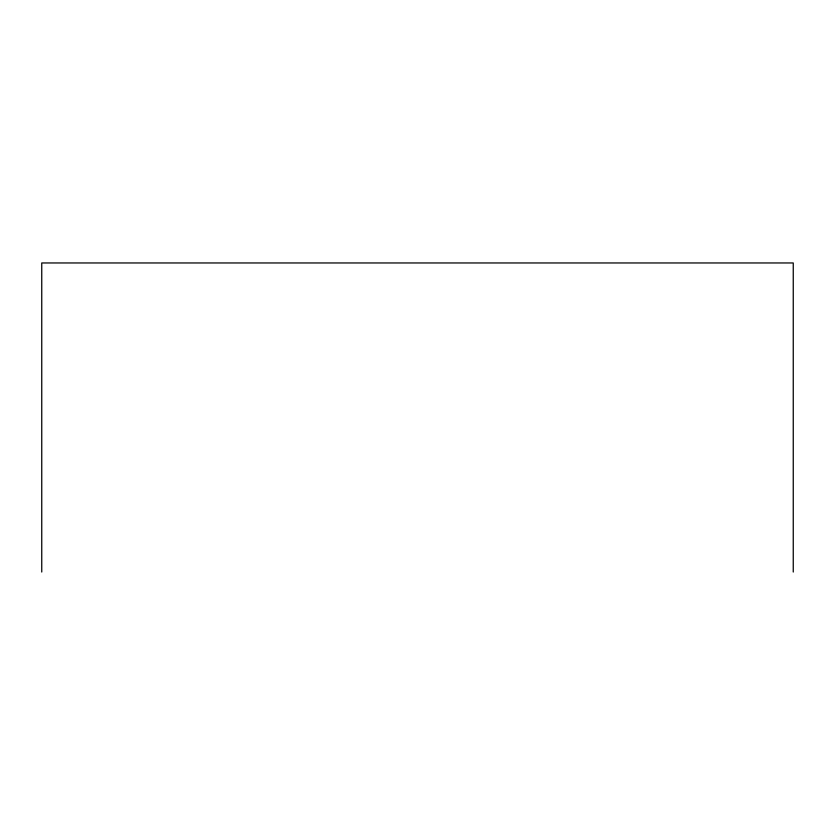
<?xml version="1.0" encoding="UTF-8"?>
<svg xmlns="http://www.w3.org/2000/svg" width="835" height="835" viewBox="0 0 835 835"><rect width="100%" height="100%" fill="white"/><g stroke="black" fill="none" stroke-linecap="round" stroke-linejoin="round"><path stroke-width="1.25" d="M793.25 572.038L793.25 262.962L41.75 262.962L41.75 572.038"/></g></svg>
